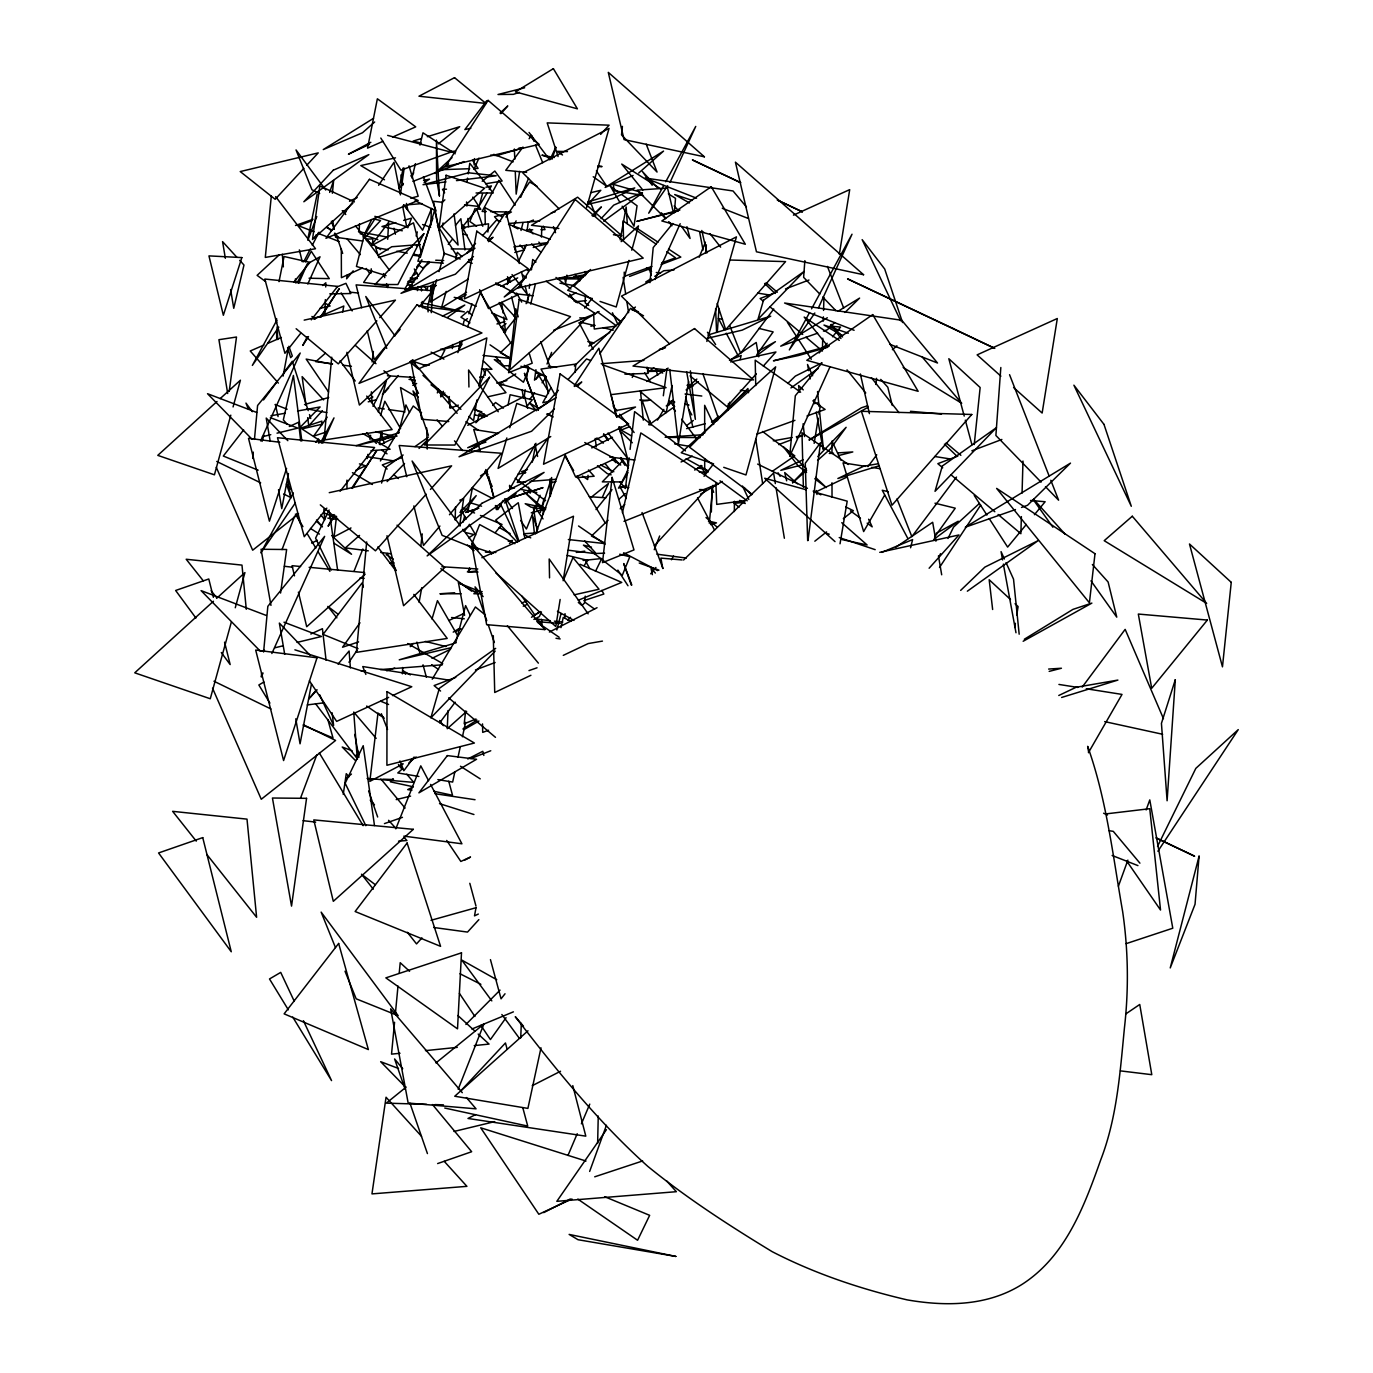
<?xml version="1.0" encoding="UTF-8"?>
<svg xmlns="http://www.w3.org/2000/svg" width="1373" height="1373" viewBox="0 0 1373 1373"><rect width="100%" height="100%" fill="white"/><g stroke="black" fill="none" stroke-linecap="round" stroke-linejoin="round"><path stroke-width="1.5" d="M346.957 488.599L346.957 480.104M734.366 511.545L734.383 501.265M597.633 1143.383L598.25 1116.043M430.607 294.354L430.83 285.515M324.955 314.348L325.35 299.623M325.71 286.991L325.813 282.787L322.689 285.515M514.909 250.058L515.029 245.939M455.149 519.818L455.527 506.997M822.753 338.221L822.376 351.042L805.985 337.209M823.251 321.128L823.371 316.854M823.56 310.435L823.937 297.615M1021.375 516.608L1020.877 533.702L998.085 514.48M1022.061 493.113L1022.988 461.053M359.194 231.951L359.434 223.85M711.334 512.009L712.124 486.66M541.46 237.083L541.803 226.768M620.785 430.95L620.922 426.78M430.762 225.206L431.431 208.524M447.272 728.754L448.027 710.562M520.71 1037.954L521.328 1023.366M474.166 164.932L474.44 158.599M402.392 673.834L402.735 667.501M371.019 273.073L371.242 268.799M372.615 243.158L372.855 238.902L366.78 239.108M387.684 239.262L388.645 222.272L371.74 244.84M449.675 407.678L450.018 401.585M550.35 496.46L551.637 477.512L542.73 505.59L543.33 513.88M431.294 312.684L433.439 282.855L427.844 305.784M717.307 332.077L718.971 309.011M804.853 260.647L803.634 277.346L819.801 294.045M1000.831 367.501L995.888 435.464L1041.094 482.129M674.383 212.866L675.516 198.347L668.342 193.782M321.557 425.373L321.9 421.133L299.777 428.427M487.861 232.037L488.548 223.816L462.478 227.558L472.638 246.419M575.081 372.392L575.768 364.085L541.013 369.062L554.932 394.875M588.022 475.281L587.661 479.555L582.427 476.002M564.681 617.764L565.024 613.645M448.817 402.735L449.349 396.557M252.701 458.462L253.284 452.112M254.451 439.394L257.592 405.498L300.206 353.033L260.613 440.887M261.677 672.787L261.299 676.94L263.067 673.027M263.599 652.021L267.838 606.334L324.646 536.362L271.854 653.514M331.734 357.203L324.028 440.012L392.129 429.595L366.694 396.076M366.694 541.923L356.396 652.347L447.22 638.445L413.788 594.406M649.961 282.632L653.205 247.569L672.77 223.473M394.566 1022.25L391.528 1054.138L400.024 1053.263M395.373 1013.737L397.998 986.089M399.2 973.337L400.212 962.713L409.566 971.277M709.309 523.25L712.913 485.356M271.339 195.841L265.298 257.42L315.515 248.736L275.63 196.631M332.386 193.25L333.639 180.481L329.64 192.426M550.419 494.143L551.654 481.391M705.516 253.37L706.357 244.84M584.606 602.404L585.258 596.139M974.229 444.56L980.15 387.512L948.829 358.731L964.224 416.088M452.301 348.553L452.73 344.52M622.415 126.385L621.523 134.897L657.049 172.054L646.202 144.148M465.636 710.991L464.194 723.777L476.002 719.006M875.871 384.457L876.575 378.313M372.134 362.009L373.37 351.419M420.79 546.454L422.249 533.908M336.539 516.299L334.085 536.809L350.99 527.936M527.507 302.781L528.502 294.543M529.24 288.347L529.721 284.228M531.454 269.794L532.69 259.48L536.002 262.054M625.59 487.175L629.109 457.793M630.104 449.4L634.618 411.625L685.487 450.893M807.993 540.533L820.488 442.707L805.264 463.285L807.667 540.567M663.331 395.767L666.918 368.994M229.205 391.391L236.499 337.02L218.925 339.697L227.695 393.519M524.057 397.998L525.173 389.692M526.563 379.291L528.245 366.814M535.916 369.715L534.492 380.149L540.739 374.554M280.573 593.033L286.631 549.509L261.059 549.269L270.962 605.39M400.367 194.932L404.194 168.09M367.278 458.599L367.878 454.36M369.989 439.514L370.59 435.275M379.429 444.474L381.179 432.152M524.915 245.578L524.314 249.8L520.058 245.063M527.026 230.801L528.227 222.357M343.25 794.401L346.271 773.686L349.085 776.792M427.69 286.734L427.106 290.63L424.961 287.026M466.923 182.369L467.558 178.13M468.21 173.89L469.789 163.284L493.216 192.975L476.053 192.975M459.612 525.722L463.645 498.674L459.749 500.184M519.629 171.385L516.179 194.125L515.27 171.574M476.894 399.972L473.565 420.653L468.828 416.414M479.211 385.487L486.849 337.912L418.611 368.856M560.15 599.469L555.808 626.534L495.739 572.781M563.153 580.745L573.502 516.214L481.889 557.747M839.332 254.297L849.698 189.628L793.44 215.149M566.912 275.132L565.539 283.593L564.784 277.226M688.594 381.437L678.416 443.788L669.732 369.457M814.155 443.359L818.257 418.233M818.943 414.045L820.299 405.67L817.21 402.804M1014.698 627.495L1015.385 623.308M1016.741 614.932L1018.114 606.557L1015.059 603.725M840.036 543.777L847.192 501.162L814.189 491.997M673.096 405.55L673.817 401.345M417.409 290.613L418.147 286.494M460.247 341.259L458.788 349.343L462.135 344.091M463.182 325.092L463.92 321.059L467.421 318.673M620.184 239.915L626.157 206.997L627.272 223.662M419.074 602.284L421.751 587.73M476.053 907.416L474.509 915.86L478.319 914.058M347.352 274.84L346.614 278.805L353.187 270.841M283.095 376.116L288.45 347.541M467.815 512.249L472.449 487.484M288.467 473.531L281.757 508.611L278.513 489.663M311.482 683.977L300.052 743.806L295.779 718.817M342.598 312.186L343.816 306.025L313.765 319.102M532.278 462.186L535.573 445.556M279.011 281.654L284.074 256.511L309.938 262.363L293.942 282.117M399.457 186.471L403.199 167.935M508.061 405.001L510.121 394.738L532.295 399.766L526.923 406.391M307.672 239.794L317.112 194.262M454.875 771.763L452.644 782.061L437.867 779.607M457.981 757.347L460.212 747.049M462.444 736.769L465.567 722.352M540.996 1047.822L527.901 1108.406L454.755 1096.238L527.987 1030.797M672.049 385.538L666.111 412.672L640.779 391.992M477.804 419.915L479.16 413.771L484.772 416.774M560.991 627.615L563.256 617.352L570.808 621.385M443.101 222.958L442.192 226.974L458.067 245.046L454.051 213.862M530.733 304.085L535.453 283.645M622.432 512.695L640.831 432.941L718.268 483.845L623.994 521.345M469.6 567.959L468.639 571.975L476.706 570.911M411.951 178.061L415.453 163.662M419.966 145.143L422.97 132.803L455.218 153.793M381.042 436.597L382.037 432.495M727.673 410.321L729.664 402.186M740.167 359.503L741.163 355.453L729.475 360.31M910.591 547.776L912.599 539.589L881.775 552.392M378.347 412.072L386.448 380.321L372.958 406.288M521.036 230.475L523.044 222.598M463.096 522.118L464.64 516.128M556.854 629.967L561.094 613.542M437.352 392.918L438.416 388.816M398.376 433.319L405.927 404.949L409.514 412.484M455.905 642.049L465.601 605.596L470.184 615.19M482.507 193.696L479.263 205.796L487.003 193.147M540.344 512.404L544.189 498.296M230.801 415.161L214.428 474.818L157.775 455.373L217.02 401.482M233.067 406.94L240.412 380.201L220.143 398.633M231.299 622.226L210.275 698.754L134.743 672.821L213.45 601.237M235.264 607.758L244.926 572.592L216.591 598.371M629.006 260.338L616.202 306.968L600.018 301.425M631.786 250.212L638.479 225.876L621.162 241.631M586.649 207.58L609.046 128.41L522.804 172.861L559.137 208.885M706.855 341.448L736.443 236.877L621.454 296.139L669.578 343.868M416.139 236.019L417.323 231.917M436.7 279.714L430.298 302.06L468.107 279.182M439.034 271.597L444.286 253.319L460.23 259.016M446.174 291.385L441.471 307.844L466.545 292.329M455.561 258.484L457.329 252.323L461.894 256.717M506.843 437.936L498.09 468.399L550.745 436.563M509.761 427.792L516.763 403.422L536.689 410.544M649 424.858L650.133 420.893M381.591 483.09L386.242 466.992L403.147 454.995M380.561 415.521L384.818 401.259L400.573 428.599M431.997 619L437.455 600.653L457.415 635.304M262.037 441.402L263.908 435.258M420.292 257.438L434.606 210.223L444.406 254.623M468.897 313.833L472.003 303.879M286.579 468.433L269.417 521.174L248.496 438.313L279.852 442.26M551.98 159.251L555.928 147.46M432.89 218.204L417.89 261.248L443.393 263.17M632.266 377.438L633.622 373.559M526.116 303.673L529.566 293.994M589.652 1171.426L606.437 1125.276M1118.394 886.203L1127.885 860.116M1146.129 809.95L1149.785 799.91L1172.782 928.217L1126.066 943.68M282.031 549.595L294.646 516.076M457.878 352.621L462.375 340.658M467.627 326.688L480.378 292.792L510.859 343.353M300.584 798.005L316.751 755.03M535.624 533.822L564.887 456.042L573.639 470.579M307.981 239.915L316.785 216.556M407.832 227.798L411.522 218.17L403.645 220.401M400.298 767.816L401.843 763.903M458.17 1089.287L483.862 1024.069L435.928 1062.925M354.183 570.859L362.85 549.011M547.003 364.034L551.62 352.363M395.819 828.846L420.773 765.859L428.599 780.705M654.235 549.698L659.675 535.985M475.092 208.473L469.875 221.482L476.534 226.236M471.883 543.862L479.64 524.572L514.841 543.674M540.07 495.258L526.425 529.017L520.607 520.487M431.62 208.49L422.644 230.201L404.022 205.109M520.659 197.42L528.536 178.37M699.149 257.266L705.413 242.197M479.074 386.431L486.471 368.925L506.002 392.695L487.621 396.831M563.805 579.303L572.987 557.575L599.04 589.24L574.137 594.852M567.993 1155.414L577.209 1133.703M581.397 1123.835L589.772 1104.115M602.49 497.043L608.445 483.519L590.441 497.867M298.713 283.319L307.209 264.165L297.049 282.924M322.775 443.17L333.999 417.89L320.784 442.26M307.827 284.005L320.029 256.802L307.432 263.805M473.977 169.154L478.937 158.118M655.058 279.491L680.184 223.73M829.996 366.866L789.715 456.265L795.31 395.75L821.638 363.33M541.46 611.929L539.349 616.597L533.874 619.395M440.802 396.951L443.393 391.305M550.007 159.68L555.773 147.271M329.125 510.035L315.584 538.199L331.116 570.07M507.238 284.434L510.91 276.9M518.239 261.831L526.494 244.875M938.651 557.489L940.522 553.679M947.988 538.456L953.6 527.043L979.344 503.496M1157.542 846.403L1195.832 768.365L1238.257 729.612L1157.902 851.243M595.47 571.391L601.786 558.519L583.096 560.459M363.141 236.86L371.723 219.56M440.098 359.417L444.835 350.046L440.699 349.137M627.718 470.561L621.918 481.923L602.335 481.872L622.535 460.882M303.69 261.883L310.384 248.908M312.306 245.218L318.999 232.243M307.312 336.694L302.815 345.412L308.496 336.557M334.12 514.583L328.113 526.219L335.063 515.407M516.128 220.881L513.245 226.442L517.93 228.862M305.527 261.951L311.259 251.276L329.263 278.633L309.062 278.221M276.728 320.407L252.357 365.407L278.805 327.169M293.359 492.873L260.836 552.856L295.332 502.999M663.708 185.492L648.708 213.193L667.673 185.784M665.716 181.802L695.733 126.419L670.041 182.352M809.538 312.598L789.321 349.909L814.841 313.01M811.563 308.856L852.015 234.217L818.497 307.741M550.796 388.061L542.816 402.718L549.011 401.276M671.483 559.755L673.525 556.031M314.297 238.233L316.253 234.697M536.036 379.085L538.079 375.395M513.914 316.013L515.991 312.289M503.084 500.424L497.781 509.64L496.58 505.624M508.388 491.208L535.985 443.325M884.607 495.207L863.651 531.557L843.039 462.838L865.522 466.391M1088.48 752.593L1122.016 694.412L1086.266 688.765M404.657 289.274L421.957 259.789M657.461 420.121L663.828 409.429M380.407 460.95L413.273 405.996L421.545 412.638M432.22 679.206L475.418 606.986L485.424 615.053M627.976 472.587L618.502 488.136L626.62 485.458M489.2 189.543L491.414 185.921L485.956 187.209M363.347 236.98L376.013 217.14M321.025 317.06L339.251 288.708L320.321 317.146M413.101 383.599L415.298 380.184L409.017 379.36M352.415 488.41L376.7 450.601L351.866 487.93M487.672 239.794L505.882 211.957L519.269 263.479M574.257 385.899L598.885 348.261L616.666 416.688M939.527 567.427L980.7 505.092M378.639 185.269L394 162.357L400.161 193.576M371.705 270.378L363.639 282.426L388.181 285.687M321.351 443.17L324.835 438.021M505.933 217.037L529.618 182.025L537.049 186.265M348.965 662.267L357.083 650.253M599.744 353.874L630.533 308.341L643.542 315.79M547.106 439.36L517.295 482.421L525.842 481.734M606.437 1129.67L556.837 1201.324L676.357 1191.695L666.42 1180.694M327.237 417.117L313.628 436.168L325.47 432.255M359.983 622.776L342.546 647.215L358.593 641.929M506.071 1017.685L490.418 1039.567L480.876 1025.356M584.109 565.539L587.781 560.407L567.186 555.344M756.986 354.457L773.153 331.906L758.96 328.404M934.567 537.049L955.248 508.182L934.979 503.204M522.959 147.048L505.745 170.321L526.597 172.346M529.103 138.742L531.557 135.412L533.943 141.265M867.976 466.614L876.763 454.823M1082.216 687.084L1125.156 629.366L1163.446 718.628M263.496 399.938L277.26 381.454M283.524 373.044L292.295 361.271L308.204 410.63M529.635 399.526L534.612 392.832M542.078 382.81L545.802 377.798M414.08 757.038L403.816 770.751L399.938 760.917M439.755 722.747L455.149 702.187M773.771 308.994L740.613 353.256L729.75 325.676M956.5 477.066L911.861 536.671L896.998 498.948M428.754 261.505L408.742 288.176L436.116 285.67M486.746 100.71L464.863 129.577L470.836 128.255M584.658 308.118L592.123 298.336M704.04 476.311L712.982 464.606M243.639 429.886L223.318 456.042L258.158 470.167M464.143 531.488L469.291 524.898M300.738 333.227L284.915 353.307L264.835 279.045L337.655 286.391L311.293 319.84M326.825 508.113L304.257 536.723L277.483 437.712L374.589 447.512L340.092 491.277M505.024 993.777L501.059 998.823L490.453 959.624M504.183 332.42L515.733 317.97M596.036 509.589L612.015 489.612M448.25 244.411L452.266 239.468M461.654 227.918L479.074 206.482L464.555 204.834M455.51 225.344L460.882 218.77L464.949 249.972M416.654 266.98L420.584 262.174M495.241 532.673L502.003 524.435L480.447 515.459M819.132 352.981L827.164 343.267M832.536 336.78L840.568 327.066L829.927 326.122M650.682 573.811L655.916 567.461M1026.369 524.417L1007.628 547.089L989.212 518.599M1034.418 514.703L1045.128 501.746L1030.539 500.459M315.79 442.295L318.553 439.017L318.862 443.273M382.432 394.514L398.376 375.516M310.452 696.969L315.962 690.413M338.05 664.137L349.102 651.008L350.39 667.913M386.568 345.378L374.348 359.846L367.243 330.704M394.738 335.733L400.161 329.297M419.194 306.797L432.787 290.716L356.105 284.88L361.683 307.792M439.909 526.048L423.502 545.459L413.874 505.899M449.469 514.738L501.42 453.262L399.183 445.487L406.768 476.74M384.56 392.592L388.679 387.89M668.651 405.31L672.633 400.779M500.853 113.702L507.77 105.944L500.012 113.135M592.964 216.402L601.391 206.911L591.986 215.63M376.854 320.853L338.29 363.862L296.139 328.731M379.72 317.661L395.441 300.138L304.171 320.132M322.398 410.647L308.788 425.819L307.672 417.632M426.214 494.16L375.43 550.813L320.304 504.869M430.453 489.44L451.614 465.842L329.245 492.667M756.334 373.851L726.952 406.614L690.07 375.876M763.337 366.042L775.934 351.986L730.59 361.923M929.126 568.233L958.955 534.972L879.75 552.341M467.095 252.838L475.521 243.45M482.558 235.624L496.614 219.989L500.596 221.431M547.158 402.77L558.416 390.258M568.25 379.308L586.528 358.971L590.51 360.413M308.65 699.2L317.094 689.812M421.94 937.913L416.534 943.92L407.352 932.301M410.252 646.649L413.136 643.491M478.868 919.653L467.524 932.078L433.662 927.479M600.602 134.4L609.097 125.183L547.192 122.883L558.056 156.539M547.81 359.777L586.151 318.073L579.715 317.884M654.32 545.87L705.894 489.749L699.475 489.56M364.634 237.838L380.578 220.538L374.314 219.096M303.879 168.347L275.166 199.291L240.241 171.574L318.227 152.884L306.745 165.258M586.614 205.572L600.808 190.281L590.682 192.701M601.082 218.65L613.697 205.143L642.289 192.598M393.124 778.748L390.275 781.803L413.101 786.746M460.641 1091.003L505.453 1042.965L507.083 1049.041M442.072 396.042L444.903 393.021M398.942 188.393L403.387 183.742M410.784 175.984L413.736 172.878M387.117 481.597L404.537 463.525M419.057 448.473L427.775 439.429M495.172 651.111L430.847 717.839L439.36 688.319L495.67 648.382M459.955 512.386L476.191 495.636L465.859 509.709L454.892 519.56M792.547 482.678L805.934 468.828M817.845 456.54L846.128 427.312L830.081 449.228L817.587 460.418M475.899 422.764L478.714 419.863M481.511 416.98L484.326 414.08M492.735 405.413L495.55 402.512L503.41 408.107M567.65 620.339L570.55 617.335M582.186 605.339L585.104 602.335L594.543 609.063M300.206 427.226L320.115 406.957L297.563 411.008M509.469 543.502L512.455 540.464L508.25 541.219M590.493 269.486L573.914 286.219L621.077 321.66M465.91 1024.464L500.047 990.122M473.479 256.459L455.424 274.188L401.002 293.341L474.989 248.256M488.531 241.682L493.044 237.254L487.621 240.55M554.4 408.862L531.608 431.242L459.045 456.78L556.116 397.621M577.209 386.482L581.757 382.003L574.429 386.465M834.681 322.552L827.353 329.743L823.457 331.116M844.944 312.478L859.601 298.095L838.079 311.208M470.424 568.954L467.386 571.923L477.993 572.06M574.343 365.99L624.698 317.335M632.335 309.972L635.39 307.02M683.565 560.03L773.6 473.05L775.333 483.571M440.493 395.664L443.565 392.712M787.724 383.445L795.362 376.099L822.032 362.832M960.654 590.39L984.87 567.118L1038.194 540.602L967.347 591.197M512.283 341.465L500.304 352.775L511.374 358.559M608.102 520.281L591.454 536.036L604.686 542.936M620.201 508.834L624.749 504.543M279.028 255.069L257.111 275.355L265.521 281.516M451.957 157.689L434.898 173.496L448.714 164.005M441.814 202.706L444.886 199.857M526.168 276.642L504.234 296.98L521.74 284.966M588.107 271.7L567.65 290.304L591.917 298.645M365.149 574.171L306.711 626.74L298.404 592.141M712.45 421.768L718.68 416.173M728.033 407.747L746.74 390.927L740.339 390.31M352.844 203.307L312.512 239.486L319.823 185.939L354.388 201.917M792.616 482.815L806.655 470.218M402.478 768.743L397.792 772.948L418.885 776.449M408.742 763.148L415.006 757.553M447.873 728.171L466.666 711.386M374.675 122.008L362.472 132.769L323.273 149.571L373.507 118.335M638.72 173.032L663.554 151.099L605.133 187.432L633.125 175.435M325.35 353.239L315.756 361.665L332.541 363.828M359.554 535.419L345.378 547.896L368.273 550.83M619.12 499.086L625.419 493.525M666.248 405.945L672.701 400.298M688.817 386.139L696.866 379.068M892.399 349.72L896.912 345.79M482.215 181.27L494.829 171.041L502.14 181.03L485.699 183.742M346.477 778.113L351.454 774.063M406.168 1087.056L386.328 1103.137L426.54 1104.338M501.299 505.642L496.374 509.64L495.43 505.521M504.578 502.999L516.059 493.696M438.262 143.873L459.698 126.694L427.329 136.699M501.128 327.495L506.019 323.582M413.668 275.441L416.808 272.935M423.09 267.907L429.354 262.895M298.576 513.88L252.666 550.195L216.299 467.318M653.926 367.672L648.983 371.585L647.267 367.707M814.824 541.202L826.563 531.917M843.331 518.651L853.388 510.687L845.734 506.963M686.534 425.664L693.348 420.498M757.004 355.35L775.419 341.671L758.685 350.87M933.589 539.538L958.268 521.225L936.197 533.342M603.674 221.139L642.513 192.975M649.292 424.686L672.959 407.747L675.447 411.025M447.581 317.335L464.778 305.046L442.381 316.202M790.951 387.924L818.291 368.41M414.989 446.603L428.513 437.009M537.907 409.48L546.54 403.353M772.398 471.248L794.813 455.87L762.599 431.482M686.105 389.932L698.376 381.625M729.938 360.258L756.231 342.461L758.685 356.791M895.642 547.329L932.679 522.272L935.923 541.185M1125.688 1013.995L1139.744 1004.47L1151.793 1074.681L1120.454 1070.889M480.481 475.899L487.535 471.196M588.845 346.047L609.784 332.438M468.656 537.89L473.822 534.526L465.687 532.552M531.471 617.266L540.378 611.534M424.103 182.575L429.526 179.142L423.536 180.464M462.89 728.994L476.997 720.121M377.644 255.55L391.751 246.745L420.292 244.531L416.311 245.767M651.128 278.65L645.688 282.049L651.763 280.161M654.749 276.385L663.811 270.721L674.006 269.932M646.734 381.454L668.153 368.118M453.21 632.129L458.548 628.851M809.178 439.892L861.437 407.781L867.53 405.773M1024.309 639.252L1072.965 609.372L1091.878 603.107L1023.16 641.26M515.733 373.937L499.48 383.874L546.471 396.763M827.318 317.764L780.705 346.168L817.639 333.176M532.896 616.082L540.087 611.706M694.669 470.047L701.895 465.67M369.44 144.337L348.433 154.205L370.83 142.311M263.891 682.021L258.845 684.99L269.915 703.13M579.286 323.015L599.091 311.482M700.522 494.143L722.335 481.442M464.074 729.561L478.92 721.031M466.185 294.749L458.942 298.799L476.242 306.282M455.458 631.837L460.933 628.783M809.229 439.961L868.251 407.18M371.688 245.578L413.479 222.855L421.322 252.581M329.709 517.14L333.382 515.15M616.82 417.203L635.527 407.026L614.881 410.75M568.456 296.757L575.922 292.844M681.077 461.997L692.267 456.128M403.25 763.851L369.835 781.391L377.987 713.05L382.93 716.86M410.681 759.956L416.259 757.038M464.503 860.219L470.184 857.301M543.708 1212.616L570.207 1199.007M501.162 286.339L517.672 277.912M467.747 425.304L524.537 396.334L527.644 408.382M591.712 447.89L612.495 437.283M549.389 632.043L597.049 607.707M413.342 786.729L407.712 789.612L411.917 790.247M467.781 758.96L482.781 751.306L483.845 755.425M475.539 1114.619L467.987 1118.463L585.808 1136.158L572.781 1085.597M532.209 1085.7L560.544 1071.249M380.407 444.68L393.879 438.056M432.014 658.354L450.533 649.24M349.497 201.282L357.186 197.523M412.827 385.367L416.637 383.496M311.637 543.09L317.386 540.293M369.131 398.771L372.907 396.986M497.884 433.422L467.695 447.735L485.922 442.106M467.455 451.254L478.799 445.865M803.171 459.715L780.808 470.338L803.428 464.555M815.047 492.289L847.33 476.929M563.29 655.367L588.21 643.559L602.455 641.105M530.905 675.293L494.726 692.49L493.285 635.699M1058.772 695.493L1076.037 687.307L1117.897 680.081L1061.621 697.467M448.92 620.51L464.211 613.302M362.575 267.924L341.414 277.689L341.311 248.65M355.847 470.287L365.561 465.807L359.451 463.885M388.662 697.398L336.66 721.391L309.371 680.802M392.524 695.613L411.78 686.74L294.886 649.824M470.51 856.992L460.847 861.455L446.706 840.43M571.957 1198.989L538.834 1214.264L480.704 1127.799L585.996 1161.043M289.308 426.505L298.542 422.283L300.704 440.939M310.83 634.017L322.432 628.697L326.07 660.241M523.233 606.197L527.112 604.412M417.238 277.346L407.832 281.534L413.857 282.357M382.981 141.316L367.569 148.13L377.369 98.787L415.727 126.865L392.609 137.077M263.873 345.069L250.246 350.99L278.376 383.118M267.769 343.387L281.379 337.466M471.831 1029.046L513.399 1011.85M578.29 600.241L621.763 582.409L580.007 564.269M336.402 287.146L345.945 283.336L350.853 293.547L329.777 293.856M527.61 222.375L533.462 220.04M407.3 283.422L413.256 281.036M553.628 330.275L595.419 313.645L546.145 281.259M620.304 430.384L629.778 426.625M470.836 758.531L490.762 750.756M412.913 181.408L464.005 161.551M381.986 439.961L391.7 436.185M311.825 220.71L298.593 225.773L314.039 231.762M521.774 602.936L525.687 601.443M775.728 292.586L760.093 298.507L763.371 301.271M785.51 288.896L808.972 280.023M402.117 457.449L382.295 464.932L387.152 469.017M957.839 456.111L937.828 463.662L942.719 467.781M971.844 450.807L1001.861 439.463M455.75 677.387L434.108 685.573L440.561 691.031M475.436 669.955L495.121 662.507M629.538 276.436L651.214 268.25M661.082 264.543L680.802 257.094L668.531 249.045M450.275 408.159L458.307 405.138M778.645 444.595L790.608 440.081M796.58 437.833L802.553 435.584L796.289 436.7M651.9 266.396L624.32 276.385L624.217 272.111M661.735 262.827L675.533 257.832L666.797 251.688M756.798 434.177L794.95 420.344M807.015 415.985L825.087 409.446L812.85 400.83M488.565 730.247L482.712 732.375L482.524 723.914M295.504 225.481L313.01 219.251M527.489 469.549L521.586 471.608L525.499 472.913M1015.471 509.555L965.322 527.215L1070.494 463.113L1027.502 505.315L1021.495 507.444M528.983 670.59L537.049 667.793M384.44 823.611L402.461 817.347M437.627 1163.566L471.66 1151.724L432.461 1104.527M519.389 92.369L513.365 94.359L498.004 94.497L524.658 87.786M499.703 385.384L503.651 384.062M386.637 670.745L394.738 668.067M594.715 1176.815L642.633 1160.957M583.8 600.636L603.845 594.028L601.837 590.39M478.885 508.113L465.533 512.438L477.77 508.525M504.286 500.029L543.039 487.621L504.68 499.858M421.254 138.57L413.17 141.076L421.099 143.049M378.536 257.489L412.329 247.003M527.335 270.567L531.3 269.331M496.957 323.977L504.938 321.505M878.771 465.876L837.873 478.508L863.737 466.236L878.394 463.714M551.98 482.575L555.979 481.357M551.277 212.918L555.344 211.699M587.919 201.934L634.755 187.912L613.371 198.364L586.46 204.663M665.476 347.729L659.4 349.549L663.537 348.57M707.97 334.995L770.716 316.202L742.209 330.138L707.009 338.376M399.08 432.77L356.139 445.641L397.089 436.03M456.076 642.804L399.234 659.829L451.425 647.61M304.514 404.572L328.696 397.501M590.167 344.039L594.08 342.907L587.798 341.551M710.528 524.589L716.483 522.873L708.417 521.122M395.767 222.615L381.986 226.528L402.289 230.784M678.056 211.082L636.797 221.362L679.944 209.932M827.301 347.42L798.417 355.538L773.445 360.807L829.275 346.013M431.002 920.305L476.053 907.707M514.806 252.478L522.993 250.246M533.239 247.483L547.57 243.587M531.231 512.798L543.639 509.434M410.716 198.193L418.181 196.219L409.017 165.824M686.586 428.616L705.224 423.708M711.454 422.077L717.667 420.447M510.413 212.643L494.503 216.711L498.759 221.431M368.221 401.826L376.185 399.8M838.405 455.613L852.805 451.94L837.839 452.901M1049.178 671.38L1061.432 668.239L1048.629 669.063M496.717 383.084L506.86 380.544M517.775 474.354L525.739 472.346M262.449 436.7L270.773 434.675M277.02 433.164L297.838 428.119L270.344 417.649M264.491 650.287L260.424 651.283L201.076 590.613L266.225 615.43M274.669 647.833L282.821 645.859M297.066 642.41L321.488 636.488L283.988 622.192M396.213 799.601L410.596 796.117M453.982 1131.472L494.692 1121.621M319.84 308.393L330.104 305.973L324.594 302.901M590.888 326.225L594.904 325.281M322.432 424.154L301.888 428.908L321.351 441.591M395.493 157.861L360.807 165.584L384.474 179.794M442.363 349.377L460.59 345.327M270.927 415.779L285.275 413.204M773.256 440.819L792.101 437.455M573.88 276.694L586.185 274.566M576.265 552.427L584.744 551.139M650.613 399.903L642.358 401.088L650.768 425.046M615.258 326.225L594.269 329.039L593.617 312.735M745.59 500.51L716.723 504.389L715.882 483.382M513.811 246.9L547.793 242.592M610.865 394.686L666.077 387.667L602.438 364.72M307.277 704.915L324.268 702.77M446.019 181.888L423.021 184.686L468.519 172.809L496.185 175.795L456.471 180.618M1105.591 813.932L1149.75 808.697L1160.528 910.024L1126.581 860.854M575.716 301.717L586.254 300.618M425.458 1050.637L457.26 1047.359M474.234 1045.608L489.063 1044.081L478.164 1034.075M389.898 563.256L394.051 562.879M406.03 204.937L422.043 203.582M744.629 502.432L734.057 503.29L739.137 507.1M530.098 481.391L555.722 479.331M577.055 477.615L594.131 476.242L588.468 469.961M398.53 841.168L406.906 840.516L404.074 837.393M509.743 223.387L539.658 221.07M601.185 363.725L643.92 360.413M370.916 450.704L390.138 449.228L362.953 433.662M361.236 671.071L365.51 670.745M380.475 669.578L442.415 664.789M454.686 592.758L439.926 593.771L461.105 593.754M473.668 591.471L482.146 591.609M558.125 278.513L583.01 276.865M665.133 437.249L703.302 434.709M524.383 533.702L536.809 532.878M829.292 453.45L833.565 453.176M455.716 151.184L449.383 151.511L455.579 152.043M518.977 147.992L523.199 147.786L496.906 155.595L490.71 155.063M597.856 166.734L602.095 166.562L597.942 165.773M438.399 169.806L469.738 168.707M473.908 168.57L478.096 168.416L472.432 160.195M509.761 365.647L503.771 365.87L495.464 356.671M624.904 374.177L648.142 373.37L647.112 367.209M604.583 553.182L596.071 553.473L584.692 540.911M664.566 371.156L647.73 371.431M468.519 259.6L472.552 259.48M446.5 189.217L442.466 189.32L444.629 192.804M526.58 229.892L532.724 229.806M540.928 229.686L545.03 229.634L543.382 226.219M647.507 371.191L664.36 370.933M699.303 472.106L705.739 472.02M473.805 593.737L482.283 593.72M558.09 278.822L580.625 278.942M667.158 437.403L700.333 437.575M451.185 248.908L472.243 249.079M486.299 211.545L482.112 211.459L498.845 180.309L515.167 205.126M490.504 211.631L511.46 212.06M567.444 151.579L557.369 151.339L562.501 154.977M481.357 369.028L491.946 369.303L483.33 360.927M479.692 377.077L483.845 377.18M730.367 260.029L785.562 261.608L725.716 329.674L717.204 303.502M628.8 487.484L620.236 487.226L626.345 498.519M367.861 778.748L376.425 779.006M382.827 779.195L393.536 779.521M435.001 1104.596L443.462 1104.853M412.14 284.915L407.987 284.795L411.746 286.391M423.056 364.943L429.371 365.149M485.458 552.152L495.876 552.495M435.722 260.218L443.736 260.578M410.149 278.101L417.409 278.565M387.426 375.773L414.68 377.472M441.849 566.74L477.804 568.988M589.326 496.7L605.888 497.798M639.698 399.921L648.193 400.573M536.86 621.66L560.287 623.445M448.748 421.545L421.717 419.246L410.853 360.773M367.089 778.405L413.771 782.387L406.803 774.235M910.453 411.299L941.518 414.011M682.072 559.944L660.894 558.107L662.747 568.405M687.015 385.264L693.399 385.864M300.584 566.5L292.054 565.693L294.491 575.853M309.131 567.306L364.6 572.558M451.563 617.524L464.297 618.811M350.287 292.192L358.49 293.05M476.671 208.902L480.773 209.348L472.793 197.094M482.987 355.418L510.19 358.439M568.353 539.538L603.931 543.485M284.365 566.294L292.655 567.221M303.055 820.676L315.704 822.084M441.763 202.243L433.473 201.299L438.965 230.304M703.697 232.243L699.578 231.78L703.045 250.04M558.794 228.45L531.471 225.309L577.621 197.197L621.832 235.71L613.422 234.732M514.583 293.633L533.084 295.779M609.698 457.072L634.824 459.989M535.573 619L550.23 620.682M554.417 621.162L562.793 622.123M685.041 394L701.809 396.025M343.044 365.184L351.437 366.265M568.233 550.195L595.367 553.679M380.75 552.444L391.168 553.782M418.542 305.87L464.331 311.894L421.305 302.815M548.29 366.248L556.563 367.329M656.878 554.177L686.294 558.056M360.035 577.913L364.137 578.445M403.851 836.123L461.912 843.794L430.573 784.412M431.946 284.829L435.962 285.378M362.781 241.03L335.596 237.254L334.875 233.084M378.038 408.056L384.286 408.948M388.439 409.532L405.086 411.883M414.045 255.361L420.292 256.253M327.872 518.153L336.316 519.354M1109.075 830.716L1113.263 831.334L1139.916 863.171M435.069 793.714L475.041 799.721M757.793 293.136L770.253 295.109M934.773 456.505L951.369 459.131M871.649 467.369L879.836 468.656M498.639 433.405L473.719 429.457L480.344 451.511M366.625 456.625L393.948 460.933M1058.926 684.441L1077.856 687.427M555.996 638.273L560.184 638.926M450.464 680.373L362.747 666.54L365.853 674.4M643.439 195.481L614.057 190.675L613.353 184.377L639.904 191.928M474.509 414.955L484.772 416.637M559.961 283.198L574.446 285.618M674.572 443.857L689.332 446.311M545.596 509.623L530.922 507.118L525.19 503.702L545.991 507.993M656.277 272.506L660.43 273.244M388.319 249.766L375.687 247.535L378.107 255.55M396.728 251.259L407.266 253.13M413.582 254.245L419.898 255.361M462.941 234.131L467.146 234.92M306.574 408.794L326.808 412.569M554.349 157.517L541.906 155.149L551.603 158.393M358.49 231.677L387.392 237.134M332.369 364.171L306.179 359.091L328.559 391.957M510.413 487.364L514.48 488.153M520.556 489.337L536.809 492.478M454.188 297.357L462.426 299.022M670.676 401.225L674.744 402.083M684.904 404.211L688.971 405.069M842.078 539.606L867.118 544.978L841.769 522.701M433.851 791.26L452.524 795.31L448.748 781.237M444.749 1108.045L527.73 1126.083L522.838 1107.839M1104.681 721.614L1162.656 734.28M342.186 210.756L346.219 211.717M580.333 322.14L594.749 325.658M602.987 327.666L613.268 330.172M722.473 319.428L718.405 318.433L724.275 329.503M496.254 284.468L504.269 286.442M888.331 491.74L882.255 490.247L907.913 538.628M375.704 431.808L394.394 436.46M425.321 641.414L446.088 646.563M500.424 361.15L494.297 359.606L523.439 382.243L529.086 368.324L520.899 366.282M591.488 547.158L583.422 545.132L622.295 575.321L629.812 556.769L619.738 554.229M698.05 467.781L704.143 469.326M387.632 135.395L450.91 152.111L400.916 170.166L380.784 138.038M632.301 310.006L638.479 311.722M805.934 489.698L764.692 478.233L835.007 541.597M473.891 409.549L481.854 411.814M470.132 502.724L481.545 506.174M386.088 275.63L356.431 266.448L363.914 236.516L389.554 270.258M439.514 803.634L473.942 814.515M611.122 474.852L607.226 473.599L597.478 465.704M374.863 216.333L406.717 226.888L402.615 206.07M413.136 361.356L426.746 365.87M475.212 547.449L492.924 553.336M692.318 200.441L674.692 194.554L689.486 202.964M848.325 333.193L823.972 325.058L842.456 335.578M360.035 233.685L377.815 239.623M825.259 532.861L829.241 534.2M839.229 537.564L875.185 549.663M422.575 224.537L430.676 227.3M713.6 463.851L681.231 452.73L775.676 366.831L745.968 474.955L723.725 467.318M468.193 261.883L472.175 263.307M546.643 414.114L552.615 416.259M536.139 373.044L545.768 376.494M639.217 563.033L658.971 570.138M508.559 224.297L550.316 239.365M256.614 412.415L207.529 393.708L252.031 439.223M352.157 750.808L342.22 747.015L355.573 760.676M398.479 1068.469L380.664 1061.689L404.228 1085.786M493.765 154.325L513.193 161.86M317.901 233.256L339.131 241.511M696.574 198.193L645.156 178.027L733.045 190.967L746.449 206.98M722.284 208.267L747.993 218.358M854.109 330.292L784.584 303.021L901.769 320.287L937.519 363.004L889.858 344.297M1112.13 855.482L1137.942 865.608M275.304 404.589L287.129 409.223M411.454 361.562L415.315 363.107L412.775 359.692M458.479 582.924L481.511 592.175M509.452 486.66L513.33 488.239M358.027 648.64L323.067 634.395L362.06 583.01L363.364 587.095M380.733 701.243L388.576 704.469M604.755 1196.741L649.652 1215.328L637.587 1240.265L577.827 1199.11M462.821 508.113L474.577 513.004M303.364 725.373L332.987 737.936L327.838 719.572M491.603 312.924L506.963 319.583L499.188 302.489M324.131 512.884L337.638 518.737M326.757 227.626L332.386 230.166M740.631 182.609L692.404 159.92L740.613 182.695M1103.617 813.228L1107.496 815.047M1155.912 837.925L1194.647 856.22L1157.199 838.354M524.005 534.646L530.733 537.873M415.075 200.715L436.082 210.876L423.382 176.722M319.669 193.507L311.946 189.783L296.036 149.932L325.744 190.023M757.656 464.091L807.444 488.325M813.194 491.122L820.848 494.846M216.745 461.465L260.664 482.85M283.593 494.005L291.23 497.713L286.408 483.965L290.51 488.874M213.982 681.231L270.979 708.983M303.296 724.721L335.596 740.442L261.265 799.258L212.54 688.199M460.006 973.766L480.876 984.321M472.398 488.101L492.787 498.605M600.636 464.966L613.817 471.763M524.28 365.287L546.403 376.837M623.599 552.804L657.633 570.584M501.831 216.659L484.875 207.598L485.304 224.606M495.722 282.889L517.896 294.8L488.462 308.547L479.606 289.703M584.761 442.535L614.898 458.736L575.665 477.049L565.024 454.446M662.713 373.061L655.59 369.183L657.77 375.207M431.105 352.14L443.925 359.108M686.122 458.685L708.211 470.87M474.68 409.137L487.261 416.122M557.438 611.277L573.965 620.442M573.794 300.738L577.501 302.815M499.223 527.541L510.172 533.651M618.519 428.616L631.546 435.928M410.338 674.898L403.044 670.796L405.567 674.229M496.751 979.721L461.757 960.053L491.826 1000.9M407.678 643.525L442.707 663.571M414.697 395.819L400.521 387.564L404.778 410.201M478.147 593.908L458.393 582.409L464.589 615.344M739.824 500.338L745.264 503.548M352.432 472.69L372.461 484.48M538.508 408.313L529.377 402.855L536.38 410.561M547.638 413.788L553.113 417.049M903.159 367.466L961.718 403.284L922.261 357.066M386.173 554.658L393.262 559.034M469.926 322.844L460.899 317.163L467.867 311.259L472.346 315.481M310.504 528.485L319.428 534.097M333.708 543.056L351.557 554.28L331.648 535.539M661.185 189.199L621.729 164.073L642.873 190.058M611.877 459.354L620.75 465.001M460.47 766.254L480.241 778.869M636.952 228.313L657.993 242.129M646.391 268.027L651.557 271.425M366.265 240.224L380.578 249.611M839.315 340.384L804.183 317.06L828.279 346.751M848.411 464.469L801.986 432.787L803.377 487.226M465.893 421.734L478.079 430.058M538.044 622.844L559.223 637.295M490.041 344.846L511.013 359.28M578.548 525.979L605.03 544.206M366.66 706.048L384.286 718.199M381.797 450.207L387.032 453.845M431.637 664.686L438.553 669.492M656.311 244.291L623.119 220.899L623.531 240.103M800.613 392.197L755.201 360.189L755.734 385.556M593.222 176.739L606.866 186.402L596.38 170.887M431.002 384.852L447.976 396.866M440.819 568.628L471.694 591.197M618.691 192.306L610.35 186.179L620.012 202.569M622.038 194.76L637.055 205.778L633.983 226.236L622.158 206.207M588.691 305.475L585.241 302.935L585.241 296.654M597.289 311.791L616.237 325.71M850.436 510.859L860.476 518.239M867.17 523.164L872.198 526.854L868.628 519.234M708.09 472.072L704.692 469.583L704.692 458.874M720.001 480.825L747.221 500.802M418.284 264.714L423.193 268.301M515.184 478.353L545.544 500.682M752.37 494.469L689.589 447.272L747.89 388.508L748.542 392.729M337.998 614.143L327.855 606.42L336.883 617.85M375.155 884.59L361.511 874.223L373.302 889.155M806.586 472.432L798.365 466.134L783.417 446.774L806.38 468.622M814.79 478.731L826.289 487.569L815.579 477.375M555.962 277.449L570.928 288.999M596.843 437.987L603.382 443.119M311.911 316.477L315.086 319.102M769.927 306.797L802.707 334.446M950.854 474.663L994.824 511.734M393.605 474.474L398.445 478.559M448.645 697.827L495.481 737.335M766.065 282.718L777.341 292.226M946.169 442.913L960.877 455.338M543.021 507.787L523.679 491.465L543.794 510.687M409.806 361.648L417.941 368.616M467.506 545.064L474.028 550.642M706.014 517.535L717.341 527.301M578.325 602.438L581.483 605.184M531.54 243.931L541.151 252.357M797.404 483.742L784.721 472.604L786.66 480.825M326.757 226.734L331.408 230.836M334.497 233.582L339.131 237.666M355.298 345.344L375.962 363.708M383.908 370.779L390.258 376.442L359.4 405.052L346.906 352.295M397.037 525.173L444.715 567.564L403.576 605.733L386.997 535.745M1000.9 376.151L977.113 354.869L1057.313 318.502L1042.141 413.05L1013.583 387.512M422.987 375.395L460.933 409.343M457.896 1015.522L475.041 1031.226M803.256 389.881L798.588 385.573L799.343 391.94M1010.494 599.503L989.178 579.749L992.645 609.492M316.339 521.105L322.466 526.872M944.401 444.148L956.586 455.819M764.624 283.49L775.059 293.479M668.84 400.967L674.675 406.58M523.182 275.098L526.151 278.05M621.952 432.461L632.318 442.775M665.682 218.667L637.123 190.143L667.57 188.101L673.371 212.437M668.685 221.671L671.706 224.674M614.864 316.322L620.716 322.174M744.183 487.432L751.512 494.743M517.415 542.369L495.722 520.041L518.273 502.724L524.829 538.199M1045.471 486.643L1058.6 500.184L1050.808 480.275M822.736 297.066L835.968 310.727M603.468 434.434L607.81 438.982M287.832 440.682L266.225 418.061L270.206 441.231M309.989 655.178L279.354 623.085L284.709 654.303M655.35 573.039L651.042 568.388L652.364 574.669M656.843 187.174L642.41 171.522L652.192 185.252M674.177 205.967L678.502 210.653M515.39 317.352L501.608 302.386L503.05 312.924M612.633 456.849L619.807 464.623M323.565 399.903L302.129 376.631L306.007 405.327M236.843 257.232L222.563 241.614L225.361 258.278M239.709 260.355L243.982 265.023L233.753 308.29L230.613 289.531M370.229 800.099L374.469 804.767M388.576 820.299L395.613 828.073M421.511 1136.312L386.053 1097.233L371.963 1193.892L466.906 1186.341L444.217 1161.318M1033.646 499.274L1065.156 534.269M1092.376 564.492L1108.114 581.998L1116.764 617.146L1090.969 580.83M831.231 324.406L842.541 336.969M880.745 379.394L887.816 387.255L892.296 405.498M366.608 432.632L376.339 443.428M287.3 424.411L283.336 419.898L293.41 375.481L301.837 440.99M523.508 1026.249L515.27 1016.689C555.859 1069.481 598.13 1121.81 647.816 1166.381C686.809 1198.148 729.235 1225.574 772.175 1251.661C814.687 1273.612 860.631 1289.024 907.141 1299.871C946.443 1306.684 988.268 1306.135 1022.902 1283.824C1065.774 1255.814 1084.378 1206.009 1100.7 1159.928C1117.056 1117.708 1120.093 1072.193 1124.47 1027.588C1128.846 989.041 1128.246 949.996 1122.651 911.586C1112.919 856.168 1106.672 799.652 1087.673 746.346L1088.703 752.576M411.831 360.292L457.14 413.324M353.891 712.278L376.168 738.365M398.445 764.452L402.632 769.343M462.289 1092.702L390.653 1008.829L408.159 1103.051L476.053 1108.835L466.425 1097.542M403.611 204.783L407.678 209.554L406.494 203.444M343.027 211.305L345.756 214.531M355.35 225.79L369.045 241.905M346.871 238.576L360.361 254.674M316.562 519.989L320.664 524.898M418.353 397.346L412.998 390.91L428.41 435.292M437.095 419.915L442.449 426.368M454.497 440.87L462.529 450.55M483.142 596.603L475.041 586.855L486.78 620.665M507.392 625.813L538.388 663.142M356.705 749.83L359.4 753.056M380.887 778.954L405.086 808.079M402.718 1068.726L394.6 1058.943L405.086 1089.149M661.357 212.781L665.321 217.655M669.286 222.529L671.929 225.773M605.321 463.885L612.015 472.106M620.047 481.974L625.401 488.548M847.004 369.852L865.745 392.953M469.806 545.853L472.466 549.183M613.062 405.927L617.026 410.922M619.652 414.234L634.137 432.512M203.255 580.779L186.196 559.257L241.974 565.11L246.299 609.269M211.116 590.716L216.368 597.324M196.253 841.134L172.638 811.34L247.003 819.132L256.614 917.284L206.739 854.366M871.426 377.678L898.972 412.638M710.047 233.719L720.636 247.157M509.486 485.338L512.112 488.685M512.009 274.566L527.301 294.388L525.155 286.133M608.016 432.993L627.427 458.17L619.36 427.054M485.39 471.076L487.964 474.44M728.256 403.885L730.814 407.266M574.961 274.394L579.869 280.864M681.677 419.246L696.626 438.931M339.972 360.893L355.247 380.99M377.781 546.986L395.784 570.705M320.922 514.875L324.697 519.835L323.891 509.194M315.515 703.663L357.289 758.771L353.753 712.278M529.051 132.443L549.56 159.611M605.167 436.408L607.621 439.703M394.995 335.784L365.784 296.517L386.74 348.399M460.35 525.893L412.089 461.002L442.106 535.316L478.13 549.801L462.89 529.309M252.34 411.694L245.973 403.096L248.29 408.914M604.429 435.292L608.222 440.441M620.853 457.604L628.439 467.901M439.617 720.499L443.41 725.648M501.849 1014.51L519.372 1038.331M195.927 618.039L175.641 590.476L208.782 578.977L213.364 597.306M221.293 652.518L230.166 664.566L224.571 642.152M681.523 226.442L690.07 238.456L686.912 226.699M613.285 459.131L615.756 462.598M1033.234 499.566L1052.902 527.232M831.043 324.577L840.962 338.547M498.245 411.728L468.605 370.006L468.931 387.014M588.142 613.817L549.183 559L549.543 577.861M529.583 228.931L533.05 233.856M538.851 242.06L541.168 245.338M521.706 595.968L534.921 615.138M537.324 618.622L542.146 625.59L541.477 619.292M366.265 268.456L369.749 273.519M506.654 499.978L512.472 508.525M489.354 550.762L491.654 554.143M603.794 433.817L607.329 439.068M620.287 458.359L624.99 465.361M459.423 993.4L474.921 1016.483M569.623 293.925L573.125 299.16M707.455 332.266L715.608 344.554M534.921 506.74L543.021 518.943M974.246 495.464L986.912 515.047M787.416 322.346L796.512 336.436M798.777 339.955L811.306 359.314M462.65 225.069L464.846 228.484M617.884 570.121L627.993 585.756M644.606 372.752L650.373 381.797M437.438 225.344L456.814 255.687M341.139 292.912L352.157 310.933M288.33 1009.824L269.503 978.966L280.71 972.393L294.32 1001.38M292.758 1017.084L331.545 1080.602L303.399 1020.705M576.935 476.036L605.424 523.302M295.384 514.103L302.935 526.631M307.243 533.788L315.876 548.102M318.038 551.671L329.898 571.357M319.308 752.936L363.141 825.654M778.028 472.758L780.156 476.311M538.508 374.88L548.256 391.185M494.726 314.211L499.926 322.912M502.003 326.396L505.127 331.614M414.303 268.954L418.576 276.179M461.002 510.052L466.254 518.96M469.412 524.314L475.71 535.007M507.478 276.728L510.533 282.169M516.608 293.05L521.689 302.111M585.756 561.403L589.772 568.645M688.8 409.394L691.803 414.972M726.231 333.193L737.97 355.332M697.535 497.867L714.526 530.064M579.114 322.741L593.119 349.257M387.22 553.439L396.179 570.413M409.841 376.786L418.508 393.347M365.836 825.671L345.155 783.245L363.21 745.693L374.486 825.533M900.619 320.801L862.141 239.64L884.71 269.039L902.559 322.535M484.995 471.299L492.203 486.488M500.304 503.565L518.308 541.546M701.019 465.413L705.55 475.024M710.974 486.574L713.685 492.341M840.928 460.161L831.987 441.093L831.987 453.588M713.668 424.514L704.658 405.31L704.675 433.164M742.501 486.008L748.817 499.463M612.427 312.769L617.867 324.371M319.686 694.755L333.605 725.425L332.146 712.81M1004.401 558.965L1001.071 551.637L1002.599 559.944M1006.066 562.638L1013.531 579.166L1019.178 634.206M812.627 375.739L807.53 364.48L808.663 370.676M535.539 145.16L542.695 162.701M335.475 947.593L321.145 912.118L398.187 1015.711L356.173 998.823L345.018 971.243M381.351 713.72L387.546 729.458M1009.55 374.692L1049.247 476.277M827.404 266.413L843.691 308.05M590.459 202.123L595.813 215.836M537.753 529.377L532.518 515.75L534.337 532.638M631.837 585.052L623.702 563.565L631.323 585.104M642.049 512.524L662.97 568.525M540.687 341.654L550.401 367.655M288.862 346.271L292.312 356.002L290.647 357.667L287.609 347.541M476.534 208.576L482.798 226.27M331.391 221.242L334.223 229.291M337.037 237.323L342.684 253.421M296.757 513.468L300.206 523.302M553.422 226.614L555.533 232.689M702.856 373.61L718.577 418.851M488.153 624.629L494.366 642.53M356.139 754.978L357.529 758.977M368.633 790.985L377.661 817.004M409.978 1103.24L427.432 1153.577M504.801 498.656L518.977 541.168M309.474 414.577L310.761 418.525M483.485 369.354L485.321 375.275M650.047 271.408L651.248 275.372M518.222 316.854L515.802 308.805L508.594 372.735L532.209 363.193L529.171 353.118M383.548 273.605L384.766 277.621M386.568 283.645L387.787 287.661M381.351 433.473L384.32 443.325M485.75 469.549L494.16 497.61M528.485 487.089L530.184 493.25M416.894 642.118L419.675 652.432M423.021 664.807L426.368 677.181M469.806 883.302L475.95 905.991M965.322 420.172L971.93 444.749M521.414 271.717L523.542 279.955M611.363 396.248L616.46 416.637M619 426.814L620.527 432.941M626.637 457.398L628.68 465.55M393.965 228.227L395.441 234.217M299.348 249.886L302.249 261.745M507.135 278.565L508.13 282.649M511.58 296.894L515.527 313.181M685.642 396.934L692.884 427.14M860.339 373.971L869.418 413.633M701.792 230.475L706.941 252.907M488.822 476.671L493.542 497.266M275.372 404.417L278.067 416.585M544.995 377.043L548.479 393.536M535.007 444.148L537.598 456.454M816.163 490.504L816.969 494.486M400.967 174.937L402.941 185.115M354.732 734.401L358.971 757.261M1003.371 564.114L1015.986 632.764M809.418 374.812L810.19 378.948M813.983 399.629L814.738 403.765M816.266 412.037L823.096 449.263M686.62 371.671L695.373 419.366L690.413 370.864M332.695 220.624L334.137 228.931M287.489 478.491L290.698 496.837M938.445 555.876L941.689 574.789M776.037 487.775L784.378 538.25M533.308 507.409L537.444 532.329M522.1 389.726L523.439 398.016M755.768 439.188L762.65 483.553M623.119 277.397L625.693 293.994M626.98 302.283L628.594 312.666M329.417 512.112L337.621 570.155M595.178 438.45L596.328 446.877M503.616 317.146L505.607 331.906M803.068 423.794L804.561 436.545M817.536 391.528L819.063 406.459M819.492 410.733L823.422 449.143M640.436 390.687L643.302 420.121M466.545 201.951L466.889 206.07M467.884 218.427L468.553 226.665M282.323 254.262L283.353 266.877M295.384 278.908L295.676 282.958M421.236 286.751L421.528 290.956M422.232 301.459L422.661 307.758M371.362 391.82L371.98 402.461M277.054 326.963L277.724 339.56M715.608 308.65L716.586 331.991M427.93 307.827L428.101 311.894M514.377 149.005L514.789 159.268M549.938 479.005L550.333 493.817M426.694 428.05L427.226 449.091M276.591 318.553L276.625 322.655M276.659 330.859L276.694 339.062M832.004 482.764L832.021 497.335M585.224 271.511L585.224 275.698M386.997 691.632L386.911 765.259L474.389 743.033L386.997 691.632M461.5 952.828L457.518 1028.858L385.864 977.868L461.5 952.828M1175.305 679.704L1167.101 800.768L1161.438 723.365L1175.305 679.704M1199.075 856.168L1195.042 904.275L1170.242 967.931L1199.075 856.168M1231.255 582.341L1222.468 666.849L1189.481 543.983L1231.255 582.341M612.101 477.392L602.507 562.638L633.983 549.904L612.101 477.392M1095.002 553.714L1089.407 602.798L996.626 488.393L1095.002 553.714M446.088 175.263L439 228.244L484.6 188.221L446.088 175.263M519.148 299.348L509.709 369.989L570.516 316.631L519.148 299.348M306.557 798.331L291.539 906.111L272.438 798.022L306.557 798.331M476.791 231.162L464.366 298.902L528.262 268.765L476.791 231.162M560.098 373.868L543.536 464.211L628.731 424.017L560.098 373.868M763.474 300.275L757.999 319.24L804.046 271.476L763.474 300.275M942.324 466.031L935.03 491.328L996.438 427.638L942.324 466.031M241.854 257.575L223.353 315.275L208.953 255.893L241.854 257.575M317.026 657.787L283.593 760.556L255.687 650.064L317.026 657.787M423.862 233.719L397.861 284.537L375.018 284.486L423.862 233.719M489.526 377.283L454.858 445.058L424.394 444.972L489.526 377.283M488.101 100.366L445.35 166.734L539.126 144.337L488.101 100.366M575.184 199.48L518.187 287.97L643.199 258.107L575.184 199.48M369.44 179.314L325.95 238.301L418.164 200.475L369.44 179.314M416.963 304.737L358.971 383.393L481.94 332.952L416.963 304.737M407.112 843.005L355.126 911.518L440.579 946.34L407.112 843.005M447.358 755.596L418.902 792.856L476.551 759.286L447.358 755.596M338.65 943.457L284.125 1013.858L368.359 1049.573L338.65 943.457M1207.348 620.064L1151.707 688.285L1138.32 614.057L1207.348 620.064M971.792 414.474L892.004 505.213L861.403 411.299L971.792 414.474M333.261 170.218L303.845 201.762L368.856 154.617L333.261 170.218M481.854 503.342L427.14 555.911L544.086 472.398L481.854 503.342M413.342 829.326L333.313 901.323L313.782 819.904L413.342 829.326M1132.296 516.231L1104.201 540.687L1206.661 603.382L1132.296 516.231M711.248 186.711L661.837 220.967L745.333 244.24L711.248 186.711M872.696 314.606L806.809 360.292L918.142 391.305L872.696 314.606M553.37 68.65L515.407 91.854L577.398 108.827L553.37 68.65M694.532 328.576L633.004 366.059L753.485 379.926L694.532 328.576M454.532 77.66L418.971 96.213L485.973 103.456L454.532 77.66M202.741 837.616L158.564 852.959L231.265 951.764L202.741 837.616M544.875 629.606L486.66 624.664L471.66 543.897L544.875 629.606M675.842 1256.432L578.033 1239.716L569.126 1234.413L675.842 1256.432M704.418 156.814L624.063 139.6L608.29 72.374L704.418 156.814M863.583 274.737L756.454 251.791L735.413 162.151L863.583 274.737M953.034 328.473L847.587 278.873L994.79 348.399L953.034 328.473M802.33 211.837L777.255 199.995L802.33 211.82M1103.978 424.377L1073.892 385.178L1131.301 506.277L1103.978 424.377M538.37 410.046L524.486 373.422L538.37 410.046M439.429 195.944L436.614 178.799L436.425 140.097L439.429 195.944"/></g></svg>
